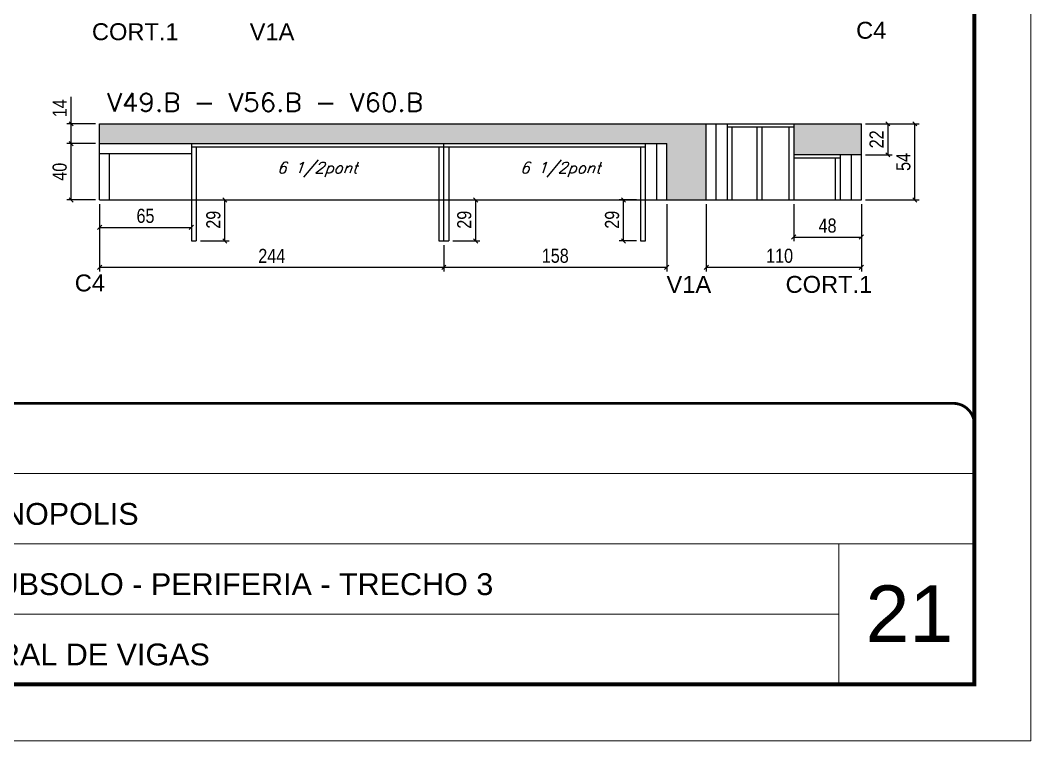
# Model space of a CAD drawing. Extents: x 0 to 6325, y 10169 to 19307.
# Drawn here: x 769 to 1485, y 11317 to 11828 of the extents above; entities that cross this region are included whole.
import ezdxf

# ---------------------------------------------------------------- set-up
doc = ezdxf.new("R2010")
doc.units = 0
doc.linetypes.add('CONTINUO', pattern=[0])
doc.linetypes.add('DASHED', pattern=[0.75, 0.5, -0.25])
for name, color, linetype in [('1', 1, 'Continuous'), ('5', 5, 'Continuous'), ('COTA', 241, 'Continuous'), ('Painéis', 200, 'Continuous'), ('SARR_2.2x7', 40, 'Continuous'), ('SARR_3.5x7', 81, 'Continuous'), ('texto', 7, 'Continuous')]:
    doc.layers.add(name, color=color, linetype=linetype)
for name, color, linetype, lineweight in [('CARIMBO', 255, 'Continuous', 9), ('Folhas', 255, 'Continuous', 9), ('SARRAFO DE PRESSAO', 251, 'DASHED', 9), ('Texto Seção', 7, 'Continuous', 15)]:
    doc.layers.add(name, color=color, linetype=linetype, lineweight=lineweight)
doc.styles.add('arial', font='arial.ttf')
doc.styles.add('COTA TECNICA', font='techl___.ttf', dxfattribs={"height": 10})
doc.styles.add('REGUA-120', font='ROMANS.shx', dxfattribs={"height": 15})
doc.styles.add('Romans', font='romans.shx')
doc.styles.get("Standard").update_dxf_attribs({"font": 'arial.ttf'})
doc.dimstyles.new('PAINEL', dxfattribs={"dimtxt": 10, "dimasz": 3, "dimexe": 3, "dimexo": 3, "dimgap": 3, "dimtad": 1, "dimdec": 1, "dimzin": 12, "dimdsep": 46, "dimtxsty": 'COTA TECNICA', "dimblk1": 'OBLIQUE', "dimblk2": 'OBLIQUE', "dimsah": 1, "dimcen": 0.9, "dimclrd": 4, "dimclre": 4, "dimclrt": 240, "dimadec": 1, "dimazin": 3, "dimtfac": 1, "dimtdec": 1, "dimtmove": 0, "dimatfit": 3, "dimfxl": 1, "dimtolj": 1, "dimtzin": 12, "dimarcsym": 0})

# ---------------------------------------------------------------- blocks, each defined once
blk = doc.blocks.new('9999999999')
at = {"color": 30, "linetype": 'CONTINUO'}
for p, q in [((98564.56, 34379.64), (99583.98, 34379.64)), ((98564.56, 34329.83), (99487.98, 34329.83)), ((99583.98, 34329.83), (99487.98, 34329.83)), ((99487.98, 34329.83), (99487.98, 34230.21)), ((98564.56, 34280.02), (99487.98, 34280.02))]:
    blk.add_line(p, q, dxfattribs=at)
at = {"color": 30, "linetype": 'CONTINUO', "const_width": 2}
blk.add_lwpolyline([(99583.98, 34230.21), (99583.98, 34414.45, 0.414214), (99568.98, 34429.45), (98228.98, 34429.45, 0.414214), (98213.98, 34414.45), (98213.98, 34245.21, 0.414214), (98228.98, 34230.21), (99583.98, 34230.21)], format="xyb", dxfattribs=at)
at = {"layer": 'Folhas'}
blk.add_lwpolyline([(98138.98, 34190.21), (99623.98, 34190.21), (99623.98, 35240.21), (98138.98, 35240.21)], close=True, dxfattribs=at)
at = {"layer": 'Folhas', "color": 30, "const_width": 3}
blk.add_lwpolyline([(98213.98, 34230.21), (99583.98, 34230.21), (99583.98, 35200.21), (98213.98, 35200.21)], close=True, dxfattribs=at)
at = {"color": 7, "linetype": 'Continuous', "ltscale": 5, "style": 'arial'}
for s, p in [('INDIANOPOLIS', (98837.68, 34343.32)), ('01° SUBSOLO - PERIFERIA - TRECHO 3', (98837.68, 34293.51)), ('LATERAL DE VIGAS', (98837.68, 34243.7))]:
    blk.add_text(s, height=15.4829, dxfattribs=at).set_placement(p)
blk = doc.blocks.new('_Oblique')
at = {"layer": '1', "color": 0, "lineweight": -2}
blk.add_line((-0.5, -0.5), (0.5, 0.5), dxfattribs=at)
blk = doc.blocks.new('*D396')
at = {"layer": 'COTA', "color": 4, "linetype": 'ByBlock', "lineweight": -2, "transparency": 16777216}
for p, q in [((824.88, 11697.55), (824.88, 11649.83)), ((1068.88, 11668.55), (1068.88, 11649.83)), ((824.88, 11652.83), (1068.88, 11652.83))]:
    blk.add_line(p, q, dxfattribs=at)
at = {"layer": 'Defpoints', "color": 0, "linetype": 'ByBlock', "transparency": 16777216}
for p in [(824.88, 11700.55), (1068.88, 11671.55), (1068.88, 11652.83)]:
    blk.add_point(p, dxfattribs=at)
at = {"layer": 'COTA', "color": 4, "linetype": 'ByBlock', "lineweight": -2, "transparency": 16777216, "xscale": 3, "yscale": 3, "zscale": 3, "rotation": 180}
blk.add_blockref('_Oblique', (824.88, 11652.83), dxfattribs=at)
at = {"layer": 'COTA', "color": 4, "linetype": 'ByBlock', "lineweight": -2, "transparency": 16777216, "xscale": 3, "yscale": 3, "zscale": 3}
blk.add_blockref('_Oblique', (1068.88, 11652.83), dxfattribs=at)
at = {"layer": 'COTA', "color": 240, "linetype": 'ByBlock', "transparency": 16777216, "insert": (946.88, 11660.91), "char_height": 10, "attachment_point": 5, "style": 'COTA TECNICA'}
blk.add_mtext('\\A1;244', dxfattribs=at)
blk = doc.blocks.new('*D397')
at = {"layer": 'COTA', "color": 4, "linetype": 'ByBlock', "lineweight": -2, "transparency": 16777216}
for p, q in [((1226.91, 11697.55), (1226.91, 11649.83)), ((1068.88, 11668.55), (1068.88, 11649.83)), ((1068.88, 11652.83), (1226.91, 11652.83))]:
    blk.add_line(p, q, dxfattribs=at)
at = {"layer": 'Defpoints', "color": 0, "linetype": 'ByBlock', "transparency": 16777216}
for p in [(1226.91, 11700.55), (1068.88, 11671.55), (1226.91, 11652.83)]:
    blk.add_point(p, dxfattribs=at)
at = {"layer": 'COTA', "color": 4, "linetype": 'ByBlock', "lineweight": -2, "transparency": 16777216, "xscale": 3, "yscale": 3, "zscale": 3, "rotation": 180}
blk.add_blockref('_Oblique', (1068.88, 11652.83), dxfattribs=at)
at = {"layer": 'COTA', "color": 4, "linetype": 'ByBlock', "lineweight": -2, "transparency": 16777216, "xscale": 3, "yscale": 3, "zscale": 3}
blk.add_blockref('_Oblique', (1226.91, 11652.83), dxfattribs=at)
at = {"layer": 'COTA', "color": 240, "linetype": 'ByBlock', "transparency": 16777216, "insert": (1147.89, 11660.96), "char_height": 10, "width": 210.731, "attachment_point": 5, "style": 'COTA TECNICA'}
blk.add_mtext('\\A1;158', dxfattribs=at)
blk = doc.blocks.new('*D398')
at = {"layer": 'COTA', "color": 4, "lineweight": -2, "transparency": 16777216}
for p, q in [((1254.91, 11697.55), (1254.91, 11649.83)), ((1364.91, 11693.86), (1364.91, 11649.83)), ((1254.91, 11652.83), (1364.91, 11652.83))]:
    blk.add_line(p, q, dxfattribs=at)
at = {"layer": 'Defpoints', "color": 0, "transparency": 16777216}
for p in [(1254.91, 11700.55), (1364.91, 11696.86), (1364.91, 11652.83)]:
    blk.add_point(p, dxfattribs=at)
at = {"layer": 'COTA', "color": 4, "lineweight": -2, "transparency": 16777216, "xscale": 3, "yscale": 3, "zscale": 3, "rotation": 180}
blk.add_blockref('_Oblique', (1254.91, 11652.83), dxfattribs=at)
at = {"layer": 'COTA', "color": 4, "lineweight": -2, "transparency": 16777216, "xscale": 3, "yscale": 3, "zscale": 3}
blk.add_blockref('_Oblique', (1364.91, 11652.83), dxfattribs=at)
at = {"layer": 'COTA', "color": 240, "transparency": 16777216, "insert": (1306.91, 11660.94), "char_height": 10, "attachment_point": 5, "style": 'COTA TECNICA'}
blk.add_mtext('\\A1;110', dxfattribs=at)
blk = doc.blocks.new('*D854')
at = {"layer": 'COTA', "color": 4, "lineweight": -2, "transparency": 16777216}
for p, q in [((1316.91, 11697.55), (1316.91, 11671.27)), ((1364.91, 11697.55), (1364.91, 11671.27)), ((1316.91, 11674.27), (1364.91, 11674.27))]:
    blk.add_line(p, q, dxfattribs=at)
at = {"layer": 'Defpoints', "color": 0, "transparency": 16777216}
for p in [(1316.91, 11700.55), (1364.91, 11700.55), (1364.91, 11674.27)]:
    blk.add_point(p, dxfattribs=at)
at = {"layer": 'COTA', "color": 4, "lineweight": -2, "transparency": 16777216, "xscale": 3, "yscale": 3, "zscale": 3, "rotation": 180}
blk.add_blockref('_Oblique', (1316.91, 11674.27), dxfattribs=at)
at = {"layer": 'COTA', "color": 4, "lineweight": -2, "transparency": 16777216, "xscale": 3, "yscale": 3, "zscale": 3}
blk.add_blockref('_Oblique', (1364.91, 11674.27), dxfattribs=at)
at = {"layer": 'COTA', "color": 240, "transparency": 16777216, "insert": (1340.91, 11682.36), "char_height": 10, "attachment_point": 5, "style": 'COTA TECNICA'}
blk.add_mtext('\\A1;48', dxfattribs=at)
blk = doc.blocks.new('*D855')
at = {"layer": 'COTA', "color": 4, "lineweight": -2, "transparency": 16777216}
for p, q in [((1075.38, 11700.55), (1094.5, 11700.55)), ((1091.5, 11671.55), (1091.5, 11700.55)), ((1075.38, 11671.55), (1094.5, 11671.55))]:
    blk.add_line(p, q, dxfattribs=at)
at = {"layer": 'Defpoints', "color": 0, "transparency": 16777216}
for p in [(1072.38, 11700.55), (1091.5, 11700.55), (1072.38, 11671.55)]:
    blk.add_point(p, dxfattribs=at)
at = {"layer": 'COTA', "color": 4, "lineweight": -2, "transparency": 16777216, "xscale": 3, "yscale": 3, "zscale": 3}
for p, rotation in [((1091.5, 11700.55), 90), ((1091.5, 11671.55), 270)]:
    blk.add_blockref('_Oblique', p, dxfattribs=dict(at, rotation=rotation))
at = {"layer": 'COTA', "color": 240, "transparency": 16777216, "insert": (1083.42, 11686.55), "char_height": 10, "attachment_point": 5, "rotation": 90, "style": 'COTA TECNICA'}
blk.add_mtext('\\A1;29', dxfattribs=at)
blk = doc.blocks.new('*D856')
at = {"layer": 'COTA', "color": 4, "lineweight": -2, "transparency": 16777216}
for p, q in [((1205.41, 11700.55), (1193.28, 11700.55)), ((1196.28, 11671.55), (1196.28, 11700.55)), ((1205.41, 11671.55), (1193.28, 11671.55))]:
    blk.add_line(p, q, dxfattribs=at)
at = {"layer": 'Defpoints', "color": 0, "transparency": 16777216}
for p in [(1196.28, 11700.55), (1208.41, 11700.55), (1208.41, 11671.55)]:
    blk.add_point(p, dxfattribs=at)
at = {"layer": 'COTA', "color": 4, "lineweight": -2, "transparency": 16777216, "xscale": 3, "yscale": 3, "zscale": 3}
for p, rotation in [((1196.28, 11700.55), 90), ((1196.28, 11671.55), 270)]:
    blk.add_blockref('_Oblique', p, dxfattribs=dict(at, rotation=rotation))
at = {"layer": 'COTA', "color": 240, "transparency": 16777216, "insert": (1188.19, 11686.55), "char_height": 10, "attachment_point": 5, "rotation": 90, "style": 'COTA TECNICA'}
blk.add_mtext('\\A1;29', dxfattribs=at)
blk = doc.blocks.new('*D857')
at = {"layer": 'COTA', "color": 4, "lineweight": -2, "transparency": 16777216}
for p, q in [((896.38, 11700.55), (916.62, 11700.55)), ((913.62, 11671.55), (913.62, 11700.55)), ((896.38, 11671.55), (916.62, 11671.55))]:
    blk.add_line(p, q, dxfattribs=at)
at = {"layer": 'Defpoints', "color": 0, "transparency": 16777216}
for p in [(893.38, 11700.55), (913.62, 11700.55), (893.38, 11671.55)]:
    blk.add_point(p, dxfattribs=at)
at = {"layer": 'COTA', "color": 4, "lineweight": -2, "transparency": 16777216, "xscale": 3, "yscale": 3, "zscale": 3}
for p, rotation in [((913.62, 11700.55), 90), ((913.62, 11671.55), 270)]:
    blk.add_blockref('_Oblique', p, dxfattribs=dict(at, rotation=rotation))
at = {"layer": 'COTA', "color": 240, "transparency": 16777216, "insert": (905.53, 11686.55), "char_height": 10, "attachment_point": 5, "rotation": 90, "style": 'COTA TECNICA'}
blk.add_mtext('\\A1;29', dxfattribs=at)
blk = doc.blocks.new('*D923')
at = {"layer": 'COTA', "color": 4, "lineweight": -2, "transparency": 16777216}
for p, q in [((1367.91, 11754.55), (1405.82, 11754.55)), ((1402.82, 11700.55), (1402.82, 11754.55)), ((1367.91, 11700.55), (1405.82, 11700.55))]:
    blk.add_line(p, q, dxfattribs=at)
at = {"layer": 'Defpoints', "color": 0, "transparency": 16777216}
for p in [(1364.91, 11754.55), (1402.82, 11754.55), (1364.91, 11700.55)]:
    blk.add_point(p, dxfattribs=at)
at = {"layer": 'COTA', "color": 4, "lineweight": -2, "transparency": 16777216, "xscale": 3, "yscale": 3, "zscale": 3}
for p, rotation in [((1402.82, 11754.55), 90), ((1402.82, 11700.55), 270)]:
    blk.add_blockref('_Oblique', p, dxfattribs=dict(at, rotation=rotation))
at = {"layer": 'COTA', "color": 240, "transparency": 16777216, "insert": (1394.71, 11727.55), "char_height": 10, "attachment_point": 5, "rotation": 90, "style": 'COTA TECNICA'}
blk.add_mtext('\\A1;54', dxfattribs=at)
blk = doc.blocks.new('*D924')
at = {"layer": 'COTA', "color": 4, "lineweight": -2, "transparency": 16777216}
for p, q in [((824.88, 11697.55), (824.88, 11678.15)), ((889.88, 11697.55), (889.88, 11678.15)), ((824.88, 11681.15), (889.88, 11681.15))]:
    blk.add_line(p, q, dxfattribs=at)
at = {"layer": 'Defpoints', "color": 0, "transparency": 16777216}
for p in [(824.88, 11700.55), (889.88, 11700.55), (889.88, 11681.15)]:
    blk.add_point(p, dxfattribs=at)
at = {"layer": 'COTA', "color": 4, "lineweight": -2, "transparency": 16777216, "xscale": 3, "yscale": 3, "zscale": 3, "rotation": 180}
blk.add_blockref('_Oblique', (824.88, 11681.15), dxfattribs=at)
at = {"layer": 'COTA', "color": 4, "lineweight": -2, "transparency": 16777216, "xscale": 3, "yscale": 3, "zscale": 3}
blk.add_blockref('_Oblique', (889.88, 11681.15), dxfattribs=at)
at = {"layer": 'COTA', "color": 240, "transparency": 16777216, "insert": (857.38, 11689.26), "char_height": 10, "attachment_point": 5, "style": 'COTA TECNICA'}
blk.add_mtext('\\A1;65', dxfattribs=at)
blk = doc.blocks.new('*D920')
at = {"layer": 'COTA', "color": 4, "lineweight": -2, "transparency": 16777216}
for p, q in [((1367.91, 11754.55), (1386.67, 11754.55)), ((1383.67, 11754.55), (1383.67, 11732.55)), ((1367.91, 11732.55), (1386.67, 11732.55))]:
    blk.add_line(p, q, dxfattribs=at)
at = {"layer": 'Defpoints', "color": 0, "transparency": 16777216}
for p in [(1364.91, 11754.55), (1364.91, 11732.55), (1383.67, 11732.55)]:
    blk.add_point(p, dxfattribs=at)
at = {"layer": 'COTA', "color": 4, "lineweight": -2, "transparency": 16777216, "xscale": 3, "yscale": 3, "zscale": 3}
for p, rotation in [((1383.67, 11754.55), 90), ((1383.67, 11732.55), 270)]:
    blk.add_blockref('_Oblique', p, dxfattribs=dict(at, rotation=rotation))
at = {"layer": 'COTA', "color": 240, "transparency": 16777216, "insert": (1375.67, 11743.55), "char_height": 10, "attachment_point": 5, "rotation": 90, "style": 'COTA TECNICA'}
blk.add_mtext('\\A1;22', dxfattribs=at)
blk = doc.blocks.new('*D921')
at = {"layer": 'COTA', "color": 4, "lineweight": -2, "transparency": 16777216}
for p, q in [((821.88, 11740.55), (801.68, 11740.55)), ((804.68, 11700.55), (804.68, 11740.55)), ((821.88, 11700.55), (801.68, 11700.55))]:
    blk.add_line(p, q, dxfattribs=at)
at = {"layer": 'Defpoints', "color": 0, "transparency": 16777216}
for p in [(804.68, 11740.55), (824.88, 11740.55), (824.88, 11700.55)]:
    blk.add_point(p, dxfattribs=at)
at = {"layer": 'COTA', "color": 4, "lineweight": -2, "transparency": 16777216, "xscale": 3, "yscale": 3, "zscale": 3}
for p, rotation in [((804.68, 11740.55), 90), ((804.68, 11700.55), 270)]:
    blk.add_blockref('_Oblique', p, dxfattribs=dict(at, rotation=rotation))
at = {"layer": 'COTA', "color": 240, "transparency": 16777216, "insert": (796.57, 11720.55), "char_height": 10, "attachment_point": 5, "rotation": 90, "style": 'COTA TECNICA'}
blk.add_mtext('\\A1;40', dxfattribs=at)
blk = doc.blocks.new('*D922')
at = {"layer": 'COTA', "color": 4, "lineweight": -2, "transparency": 16777216}
for p, q in [((804.68, 11754.55), (804.68, 11773.67)), ((821.88, 11754.55), (801.68, 11754.55)), ((804.68, 11740.55), (804.68, 11754.55)), ((821.88, 11740.55), (801.68, 11740.55))]:
    blk.add_line(p, q, dxfattribs=at)
at = {"layer": 'Defpoints', "color": 0, "transparency": 16777216}
for p in [(804.68, 11754.55), (824.88, 11754.55), (824.88, 11740.55)]:
    blk.add_point(p, dxfattribs=at)
at = {"layer": 'COTA', "color": 4, "lineweight": -2, "transparency": 16777216, "xscale": 3, "yscale": 3, "zscale": 3}
for p, rotation in [((804.68, 11754.55), 90), ((804.68, 11740.55), 270)]:
    blk.add_blockref('_Oblique', p, dxfattribs=dict(at, rotation=rotation))
at = {"layer": 'COTA', "color": 240, "transparency": 16777216, "insert": (796.6, 11765.61), "char_height": 10, "attachment_point": 5, "rotation": 90, "style": 'COTA TECNICA'}
blk.add_mtext('\\A1;14', dxfattribs=at)

msp = doc.modelspace()

# ---------------------------------------------------------------- hatches: boundary and pattern name
at = {"layer": 'COTA'}
h = msp.add_hatch(dxfattribs=at)
h.set_pattern_fill('AR-CONC', color=241, scale=0.03)
h.paths.add_polyline_path([(1226.91, 11700.55), (1254.91, 11700.55), (1254.91, 11754.55), (824.88, 11754.55), (824.88, 11740.55), (1226.91, 11740.55)])
h.paths.add_polyline_path([(1364.91, 11732.55), (1364.91, 11754.55), (1316.91, 11754.55), (1316.91, 11732.55)])

# ---------------------------------------------------------------- linework, layer by layer
for p, q in [((824.88, 11740.55), (824.88, 11754.55)), ((824.88, 11754.55), (1254.91, 11754.55)), ((1316.91, 11754.55), (1364.91, 11754.55)), ((1364.91, 11732.55), (1364.91, 11754.55)), ((1316.91, 11732.55), (1316.91, 11700.55)), ((1226.91, 11700.55), (1254.91, 11700.55)), ((1065.38, 11671.55), (1072.38, 11671.55)), ((1208.41, 11671.55), (1211.91, 11671.55))]:
    msp.add_line(p, q, dxfattribs=at)
at = {"layer": 'Painéis', "linetype": 'ByBlock'}
for p, q in [((1254.91, 11754.55), (1316.91, 11754.55)), ((1254.91, 11700.55), (1254.91, 11754.55)), ((1316.91, 11754.55), (1316.91, 11732.55)), ((824.88, 11740.55), (1226.91, 11740.55)), ((824.88, 11700.55), (824.88, 11740.55)), ((1068.88, 11671.55), (1068.88, 11740.55)), ((1226.91, 11700.55), (1226.91, 11740.55)), ((1364.91, 11732.55), (1316.91, 11732.55)), ((1364.91, 11700.55), (1364.91, 11732.55)), ((824.88, 11700.55), (1226.91, 11700.55)), ((1254.91, 11700.55), (1364.91, 11700.55))]:
    msp.add_line(p, q, dxfattribs=at)
at = {"layer": 'SARR_2.2x7', "linetype": 'Continuous'}
for p, q in [((1261.91, 11700.55), (1261.91, 11754.55)), ((1269.91, 11752.35), (1316.91, 11752.35)), ((889.88, 11738.35), (1068.88, 11738.35)), ((1068.88, 11738.35), (1211.91, 11738.35)), ((1219.91, 11700.55), (1219.91, 11740.55)), ((824.88, 11733.55), (889.88, 11733.55)), ((831.88, 11700.55), (831.88, 11733.55)), ((1316.91, 11730.35), (1349.91, 11730.35)), ((1357.91, 11700.55), (1357.91, 11732.55))]:
    msp.add_line(p, q, dxfattribs=at)
at = {"layer": 'SARR_3.5x7'}
for p, q in [((1269.91, 11700.55), (1269.91, 11754.55)), ((1273.41, 11700.55), (1273.41, 11752.35)), ((1290.81, 11752.35), (1290.81, 11700.55)), ((1294.31, 11752.35), (1294.31, 11700.55)), ((1313.41, 11752.35), (1313.41, 11700.55)), ((889.88, 11740.55), (889.88, 11671.55)), ((893.38, 11738.35), (893.38, 11671.55)), ((1065.38, 11738.35), (1065.38, 11671.55)), ((1072.38, 11738.35), (1072.38, 11671.55)), ((1208.41, 11738.35), (1208.41, 11671.55)), ((1211.91, 11671.55), (1211.91, 11740.55)), ((1346.41, 11730.35), (1346.41, 11700.55)), ((1349.91, 11732.55), (1349.91, 11700.55)), ((1346.41, 11700.55), (1349.91, 11700.55)), ((889.88, 11671.55), (893.38, 11671.55))]:
    msp.add_line(p, q, dxfattribs=at)

# ---------------------------------------------------------------- block references
at = {"layer": 'SARRAFO DE PRESSAO', "color": 6, "linetype": 'ByBlock'}
msp.add_blockref('9999999999', (-98138.98, -22873.08), dxfattribs=at)

# ---------------------------------------------------------------- texts
at = {"layer": '5', "linetype": 'Continuous'}
for s, rotation, p in [('CORT.1', 0.00004, (819.41, 11813.87)), ('V1A', 0.00004, (931.25, 11813.87)), ('C4', 0.00004, (1361.17, 11814.88)), ('C4', 359.99996, (807.24, 11635.73)), ('V1A', 359.99996, (1226.75, 11634.72)), ('CORT.1', 359.99996, (1311.15, 11634.72))]:
    msp.add_text(s, height=12, rotation=rotation, dxfattribs=at).set_placement(p)
at = {"layer": 'CARIMBO', "style": 'arial'}
msp.add_text('21', height=40, dxfattribs=at).set_placement((1367.86, 11387.27))
at = {"layer": 'texto', "color": 2, "char_height": 8, "attachment_point": 5, "style": 'Romans'}
for insert in [(979.11, 11722.13), (1151.47, 11722.13)]:
    msp.add_mtext('{\\Q19;\\C256;6 1/2pont}', dxfattribs=dict(at, insert=insert))
at = {"layer": 'Texto Seção', "style": 'REGUA-120', "width": 1.05}
msp.add_text('V49.B - V56.B - V60.B', height=13, dxfattribs=at).set_placement((830.11, 11763.28))

# ---------------------------------------------------------------- dimensions: what is measured, and where the dimension line sits
at = {"layer": 'COTA'}
for base, p1, p2, picture, middle in [((804.68, 11754.55), (824.88, 11740.55), (824.88, 11754.55), '*D922', (796.6, 11765.61)), ((1402.82, 11754.55), (1364.91, 11700.55), (1364.91, 11754.55), '*D923', (1394.71, 11727.55)), ((1383.67, 11732.55), (1364.91, 11754.55), (1364.91, 11732.55), '*D920', (1375.67, 11743.55)), ((804.68, 11740.55), (824.88, 11700.55), (824.88, 11740.55), '*D921', (796.57, 11720.55))]:
    dim = msp.add_linear_dim(base=base, p1=p1, p2=p2, angle=90, dimstyle='PAINEL', dxfattribs=at)
    dim.commit()
    dim.dimension.update_dxf_attribs({"geometry": picture, "text_midpoint": middle})
at = {"layer": 'COTA', "linetype": 'ByBlock'}
dim = msp.add_linear_dim(base=(1068.88, 11652.83), p1=(824.88, 11700.55), p2=(1068.88, 11671.55), dimstyle='PAINEL', dxfattribs=at)
dim.commit()
dim.dimension.update_dxf_attribs({"geometry": '*D396', "text_midpoint": (946.88, 11660.91)})
at = {"layer": 'COTA'}
for base, p1, p2, picture, middle in [((889.88, 11681.15), (824.88, 11700.55), (889.88, 11700.55), '*D924', (857.38, 11689.26)), ((1364.91, 11674.27), (1316.91, 11700.55), (1364.91, 11700.55), '*D854', (1340.91, 11682.36))]:
    dim = msp.add_linear_dim(base=base, p1=p1, p2=p2, dimstyle='PAINEL', dxfattribs=at)
    dim.commit()
    dim.dimension.update_dxf_attribs({"geometry": picture, "text_midpoint": middle})
for base, p1, p2, picture, middle in [((913.62, 11700.55), (893.38, 11671.55), (893.38, 11700.55), '*D857', (913.62, 11686.55)), ((1091.5, 11700.55), (1072.38, 11671.55), (1072.38, 11700.55), '*D855', (1091.5, 11686.55)), ((1196.28, 11700.55), (1208.41, 11671.55), (1208.41, 11700.55), '*D856', (1196.28, 11686.55))]:
    dim = msp.add_linear_dim(base=base, p1=p1, p2=p2, angle=90, dimstyle='PAINEL', dxfattribs=at)
    dim.commit()
    dim.dimension.update_dxf_attribs({"geometry": picture, "text_midpoint": middle, "dimtype": 160})
at = {"layer": 'COTA', "linetype": 'ByBlock'}
dim = msp.add_linear_dim(base=(1226.91, 11652.83), p1=(1068.88, 11671.55), p2=(1226.91, 11700.55), dimstyle='PAINEL', override={"dimtmove": 1}, dxfattribs=at)
dim.commit()
dim.dimension.update_dxf_attribs({"geometry": '*D397', "text_midpoint": (1147.89, 11660.96)})
at = {"layer": 'COTA'}
dim = msp.add_linear_dim(base=(1364.91, 11652.83), p1=(1254.91, 11700.55), p2=(1364.91, 11696.86), dimstyle='PAINEL', dxfattribs=at)
dim.commit()
dim.dimension.update_dxf_attribs({"geometry": '*D398', "text_midpoint": (1306.91, 11652.83), "dimtype": 160})

doc.saveas('drawing.dxf')
